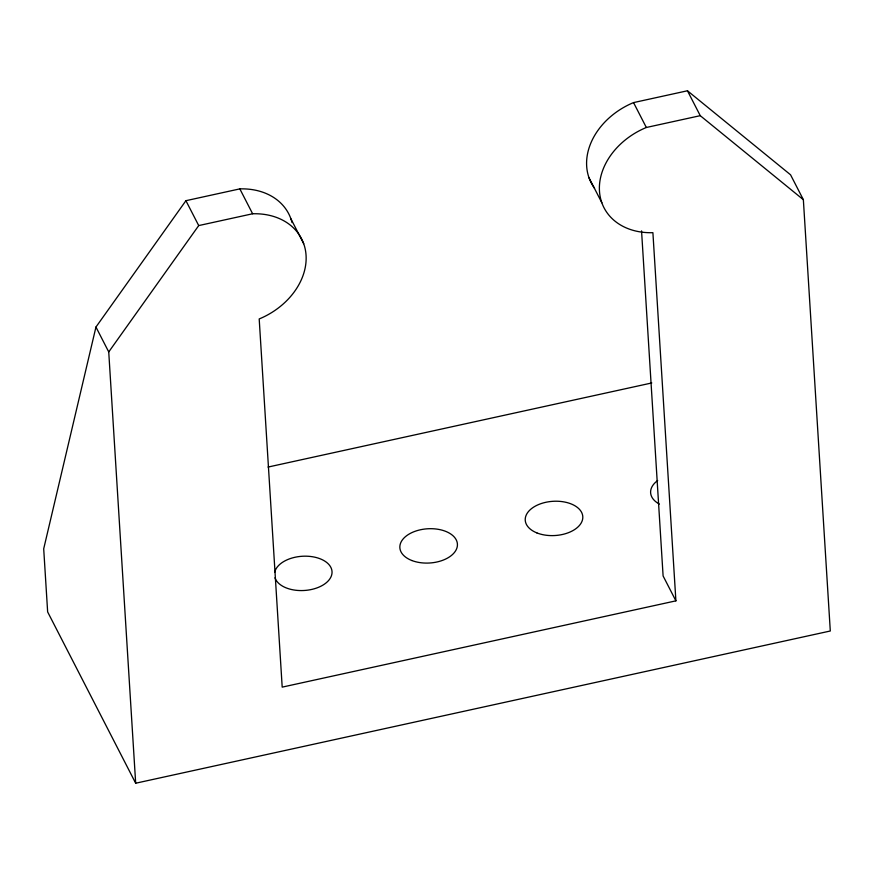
<?xml version="1.0" encoding="UTF-8"?>
<svg xmlns="http://www.w3.org/2000/svg" width="874" height="874" viewBox="0 0 874 874"><rect width="100%" height="100%" fill="white"/><g stroke="black" fill="none" stroke-linecap="round" stroke-linejoin="round"><path stroke-width="1.31" d="M292.047 222.575A67.178 52.276 -27.2 0 0 239.837 188.882L185.922 200.692L95.954 327.04L43.7 548.806L47.644 611.92L135.678 783.224L830.3 630.995L803.359 199.698L790.566 174.811L687.456 90.776L633.541 102.597A67.178 52.276 -27.2 0 0 594.528 188.227M135.678 783.224L108.737 351.938L198.715 225.579L252.63 213.769A67.178 52.276 -27.2 0 1 306.064 255.372A67.178 52.276 -27.2 0 1 259.196 318.955L282.193 687.128L675.897 600.853L652.9 232.681A67.178 52.276 -27.2 0 1 599.466 191.067A67.178 52.276 -27.2 0 1 646.334 127.484L700.249 115.674L803.359 199.698M268.023 467.066L651.796 382.954M687.456 90.776L700.249 115.674M633.541 102.597L646.334 127.484M589.043 177.848L601.836 202.746M675.897 600.853L663.104 575.955L641.549 230.878M290.911 218.817L303.704 243.704M239.837 188.882L252.63 213.769M185.922 200.692L198.715 225.579M95.954 327.04L108.737 351.938M659.367 504.079A28.831 17.141 -3.6 0 1 657.685 480.536M274.72 572.208A28.831 17.141 -3.6 0 1 318.311 558.136A28.831 17.141 -3.6 0 1 319.655 586.815A28.831 17.141 -3.6 0 1 274.982 577.78M536.844 532.889A28.831 17.141 -3.6 0 0 582.619 519.232A28.831 17.141 -3.6 0 0 542.579 503.129A28.831 17.141 -3.6 0 0 536.844 532.889M411.905 560.54A28.831 17.141 -3.6 0 0 457.299 546.381A28.831 17.141 -3.6 0 0 416.69 530.758A28.831 17.141 -3.6 0 0 411.905 560.54"/></g></svg>
